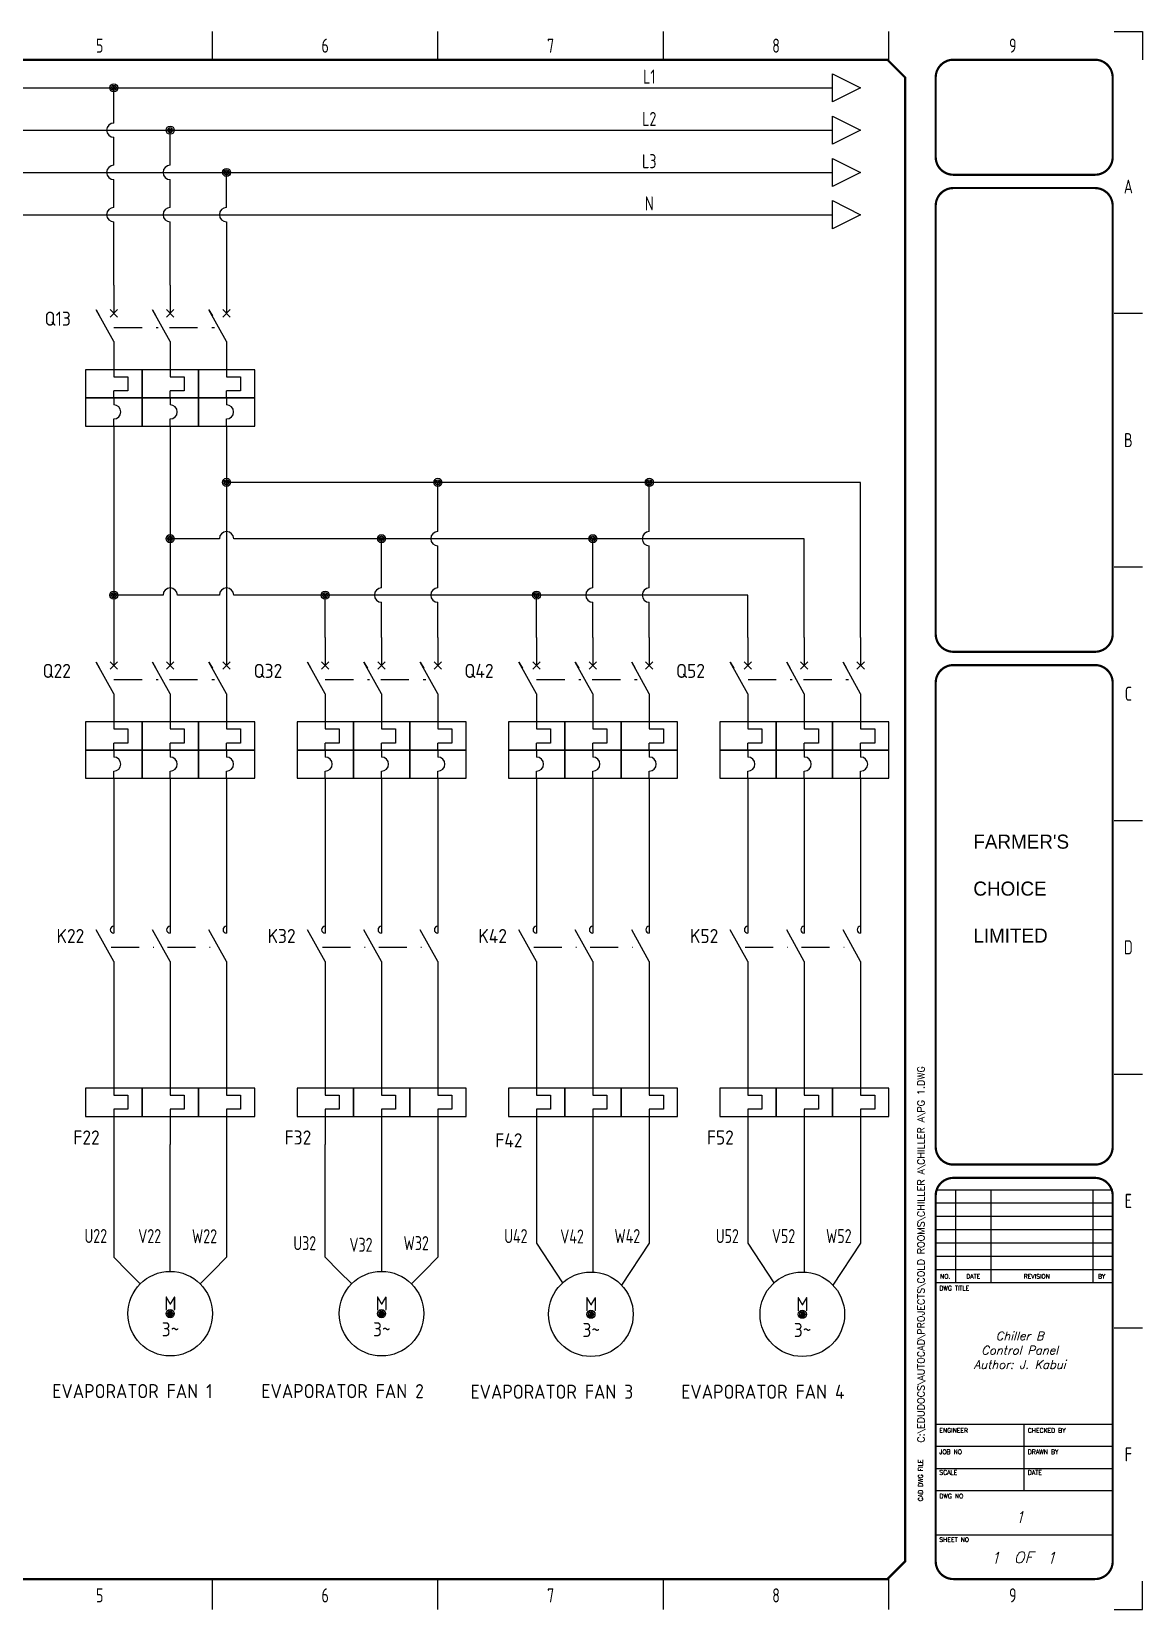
# Model space of a CAD drawing. Extents: x 5 to 415, y 5 to 285.
# Drawn here: x 217.9 to 415, y 5 to 285 of the extents above; entities that cross this region are included whole.
import ezdxf
from ezdxf.enums import TextEntityAlignment as Align

# ---------------------------------------------------------------- set-up
doc = ezdxf.new("R2010")
doc.units = 0
doc.header["$LTSCALE"] = 10
doc.linetypes.add('DASHED', pattern=[0.75, 0.5, -0.25])
for name, color, linetype in [('LINK', 252, 'DASHED'), ('MISC', 4, 'Continuous'), ('SYMS', 7, 'Continuous'), ('TAGS', 4, 'Continuous'), ('TITLE', 7, 'Continuous'), ('Title blocks', 7, 'Continuous'), ('WIRECOPY', 70, 'Continuous'), ('WIREFIXED', 4, 'Continuous'), ('WIRES', 7, 'Continuous')]:
    doc.layers.add(name, color=color, linetype=linetype)
doc.styles.add('ISO8', font='ISO8.shx', dxfattribs={"width": 0.8})
doc.styles.add('ITALIC', font='ITALIC')
doc.styles.add('SIMPLEX', font='simplex')
doc.styles.add('WD_IEC', font='ISOCP2.shx', dxfattribs={"width": 0.9, "height": 4})

# ---------------------------------------------------------------- blocks, each defined once
blk = doc.blocks.new('Title_blocks_A3')
at = {"layer": 'TITLE'}
for p, q in [((372.89, 276.86), (372.89, 259.33)), ((378.32, 79.49), (409.72, 79.49)), ((381.85, 79.49), (381.85, 63)), ((388.13, 79.49), (388.13, 63)), ((406.19, 79.49), (406.19, 63)), ((378.32, 77.13), (409.72, 77.13)), ((378.32, 74.78), (409.72, 74.78)), ((378.32, 72.42), (409.72, 72.42)), ((378.32, 70.06), (409.72, 70.06)), ((378.32, 67.71), (409.72, 67.71)), ((378.32, 65.35), (409.72, 65.35)), ((378.32, 63), (409.72, 63)), ((372.89, 13.53), (372.89, 37.81)), ((378.32, 37.87), (409.72, 37.87)), ((394.02, 26.1), (394.02, 37.87)), ((378.32, 33.95), (409.72, 33.95)), ((378.32, 30.02), (409.72, 30.02)), ((378.32, 26.1), (409.72, 26.1)), ((378.32, 18.24), (409.72, 18.24))]:
    blk.add_line(p, q, dxfattribs=at)
at = {"layer": 'TITLE', "const_width": 0.392}
blk.add_lwpolyline([(372.89, 13.53), (372.89, 276.86), (369.75, 280), (12.53, 280), (9.39, 276.86), (9.39, 13.53), (12.53, 10.39), (369.75, 10.39)], close=True, dxfattribs=at)
for points in [[(381.46, 280, 0.414214), (378.32, 276.86, 0.414214)], [(409.72, 276.86, 0.414214), (406.58, 280, 0.414214)], [(378.32, 262.73, 0.414214), (381.46, 259.59, 0.414214)], [(406.58, 259.59, 0.414214), (409.72, 262.73, 0.414214)], [(381.46, 257.23, 0.414214), (378.32, 254.09, 0.414214)], [(409.72, 254.09, 0.414214), (406.58, 257.23, 0.414214)], [(378.32, 178.08, 0.414214), (381.46, 174.94, 0.414214)], [(406.58, 174.94, 0.414214), (409.72, 178.08, 0.414214)], [(381.46, 172.58, 0.414214), (378.32, 169.44, 0.414214)], [(409.72, 169.44, 0.414214), (406.58, 172.58, 0.414214)], [(378.32, 87.08, 0.414214), (381.46, 83.94, 0.414214)], [(406.58, 83.94, 0.414214), (409.72, 87.08, 0.414214)], [(381.46, 81.58, 0.414214), (378.32, 78.44, 0.414214)], [(409.72, 78.44, 0.414214), (406.58, 81.58, 0.414214)], [(378.32, 13.53, 0.414214), (381.46, 10.39, 0.414214)], [(406.58, 10.39, 0.414214), (409.72, 13.53, 0.414214)]]:
    blk.add_lwpolyline(points, format="xyb", dxfattribs=at)
for points in [[(406.58, 280), (381.46, 280)], [(378.32, 276.86), (378.32, 262.73)], [(409.72, 276.86), (409.72, 262.73)], [(406.58, 259.59), (381.46, 259.59)], [(406.58, 257.23), (381.46, 257.23)], [(378.32, 254.09), (378.32, 178.08)], [(409.72, 254.09), (409.72, 178.08)], [(381.46, 174.94), (406.58, 174.94)], [(381.46, 172.58), (406.58, 172.58)], [(381.46, 83.94), (406.58, 83.94)], [(381.46, 81.58), (406.58, 81.58)], [(378.32, 78.44), (378.32, 13.53)], [(409.72, 78.44), (409.72, 13.53)], [(381.46, 10.39), (406.58, 10.39)]]:
    blk.add_lwpolyline(points, dxfattribs=at)
at = {"layer": 'TITLE', "color": 7, "const_width": 0.392}
for points in [[(378.32, 169.44), (378.32, 87.08)], [(409.72, 169.44), (409.72, 87.08)]]:
    blk.add_lwpolyline(points, dxfattribs=at)
at = {"layer": 'Title blocks', "color": 7}
for p, q in [((250, 280), (250, 285)), ((290, 280), (290, 285)), ((330, 280), (330, 285)), ((370, 280), (370, 285)), ((410, 235), (415, 235)), ((410, 190), (415, 190)), ((410, 100), (415, 100)), ((410, 55), (415, 55)), ((250, 5), (250, 10.39)), ((290, 5), (290, 10.39)), ((330, 5), (330, 10.39)), ((370, 5), (370, 10.64))]:
    blk.add_line(p, q, dxfattribs=at)
at = {"layer": 'Title blocks', "color": 2}
blk.add_line((410, 145), (415, 145), dxfattribs=at)
at = {"layer": 'Title blocks'}
for points in [[(410, 285), (415, 285), (415, 280)], [(410, 5), (415, 5), (415, 10)]]:
    blk.add_lwpolyline(points, dxfattribs=at)
at = {"insert": (385, 142.5), "char_height": 2.5, "attachment_point": 1}
blk.add_mtext_dynamic_manual_height_columns("FARMER'S \\P\\PCHOICE\\P\\PLIMITED", width=20.5083, gutter_width=12.5, heights=[0], dxfattribs=at)
at = {"layer": 'TITLE', "color": 1}
for s, height, style, p in [('NO.', 0.785, 'SIMPLEX', (380.02, 64.11)), ('DATE', 0.785, 'SIMPLEX', (384.99, 64.11)), ('REVISION', 0.785, 'SIMPLEX', (396.24, 64.11)), ('BY', 0.785, 'SIMPLEX', (407.76, 64.11)), ('OF', 2, 'ITALIC', (393.89, 14.25))]:
    blk.add_text(s, height=height, dxfattribs=dict(at, style=style)).set_placement(p, align=Align.MIDDLE)
at = {"layer": 'TITLE', "color": 1, "style": 'SIMPLEX'}
for s, p in [('DWG TITLE', (378.97, 61.62)), ('ENGINEER', (378.97, 36.37)), ('CHECKED BY', (394.67, 36.37)), ('JOB NO', (378.97, 32.57)), ('DRAWN BY', (394.67, 32.57)), ('SCALE', (378.97, 28.91)), ('DATE', (394.67, 28.91)), ('DWG NO', (378.97, 24.72)), ('SHEET NO', (378.97, 17))]:
    blk.add_text(s, height=0.785, dxfattribs=at).set_placement(p)
blk.add_text('CAD DWG FILE', height=0.7852, rotation=90, dxfattribs=at).set_placement((376.02, 24.2))
at = {"layer": 'TITLE', "color": 1, "style": 'ITALIC'}
for tag, height, p in [('TITLE#1', 1.5, (393.23, 52.79)), ('TITLE#2', 1.5, (393.23, 50.25)), ('TITLE#3', 1.5, (393.23, 47.71)), ('TITLE#4', 1.5, (393.23, 45.16)), ('DWG#', 2, (393.23, 20.38))]:
    blk.add_attdef(tag, text='', height=height, dxfattribs=at).set_placement(p, align=Align.CENTER)
at = {"layer": 'TITLE', "color": 1, "style": 'SIMPLEX'}
blk.add_attdef('CAD#', (376.32, 34.6), '', height=1.25, rotation=90, dxfattribs=at)
at = {"layer": 'TITLE', "color": 1}
for tag, p, height, style in [('ENGINEER', (381.68, 34.6), 1.25, 'ITALIC'), ('CHKDBY', (396.6, 34.6), 1.25, 'ITALIC'), ('JOB#', (384.53, 30.65), 1.25, 'SIMPLEX'), ('DRAWNBY', (397.48, 30.65), 1.25, 'ITALIC'), ('SCALE', (383.14, 26.88), 1.25, 'SIMPLEX'), ('DATE', (396.4, 26.88), 1.25, 'SIMPLEX'), ('SHTS', (397.95, 13.15), 2, 'ITALIC')]:
    blk.add_attdef(tag, p, '', height=height, dxfattribs=dict(at, style=style))
at = {"layer": 'TITLE', "color": 1, "style": 'ITALIC'}
blk.add_attdef('SH#', text='', height=2, dxfattribs=at).set_placement((389.77, 13.15), align=Align.RIGHT)
at = {"layer": 'TITLE', "color": 7, "flags": 9}
blk.add_attdef('WD_TB', (381.46, 10.39), '', height=1.57, dxfattribs=at)
at = {"layer": 'Title blocks', "style": 'ISO8', "width": 0.8}
for s, p in [('5', (230, 282.5)), ('6', (270, 282.5)), ('7', (310, 282.5)), ('8', (350, 282.5)), ('9', (392, 282.5)), ('A', (412.5, 257.5)), ('B', (412.5, 212.5)), ('C', (412.5, 167.5)), ('D', (412.5, 122.5)), ('E', (412.5, 77.5)), ('F', (412.5, 32.5)), ('5', (230, 7.5)), ('6', (270, 7.5)), ('7', (310, 7.5)), ('8', (350, 7.5)), ('9', (392, 7.5))]:
    blk.add_text(s, height=2.5, dxfattribs=at).set_placement(p, align=Align.MIDDLE)
blk = doc.blocks.new('WD_WNH')
at = {"linetype": 'Continuous', "style": 'WD_IEC', "width": 0.8}
blk.add_attdef('WIRENO', text='', height=2.5, dxfattribs=at).set_placement((0, 0.75), align=Align.CENTER)
at = {"style": 'WD_IEC', "flags": 1}
for tag, p in [('W08USER', (0, 0.375)), ('W04USER', (0, 0.875)), ('W05USER', (0, 0.75)), ('W09USER', (0, 0.25)), ('W03USER', (0, 1)), ('W06USER', (0, 0.625)), ('W07USER', (0, 0.5)), ('W02USER', (0, 1.125)), ('W01USER', (0, 1.25)), ('W10USER', (0, 0.125))]:
    blk.add_attdef(tag, text='', height=0.08, dxfattribs=at).set_placement(p, align=Align.CENTER)
blk = doc.blocks.new('WD_WCH')
at = {"linetype": 'Continuous', "style": 'WD_IEC', "width": 0.8}
blk.add_attdef('WIRECOPY', text='', height=2.5, dxfattribs=at).set_placement((0, 0.75), align=Align.CENTER)
blk = doc.blocks.new('VMS21P')
for p, q in [((0, 7.5), (0, 2.5)), ((0, -2.5), (-3.12, 3.12)), ((0, -2.5), (0, -7.5))]:
    blk.add_line(p, q)
blk.add_arc((0, 3.12), 0.625, 90, 270)
at = {"style": 'WD_IEC'}
for tag, p in [('INST', (-5.25, 6.75)), ('LOC', (-5.25, 3.75)), ('TAG2', (-5.25, 0.75)), ('XREF', (-5.25, -3.75)), ('DESC1', (-5.25, -6.75)), ('DESC2', (-5.25, -9.75)), ('DESC3', (-5.25, -12.75))]:
    blk.add_attdef(tag, text='', height=2.5, dxfattribs=at).set_placement(p, align=Align.RIGHT)
blk.add_attdef('TERM01', text='', height=2, rotation=90, dxfattribs=at).set_placement((-1, 7.5), align=Align.RIGHT)
at = {"style": 'WD_IEC', "flags": 1}
for tag, p, height in [('X2TERM01', (0, 7.5), 0.32), ('X4LINK', (-2.91, 0), 0.32), ('X1LINK', (-0.5, 0), 0.32), ('CONTACT', (4, -3.5), 1), ('FAMILY', (4, -5), 1), ('X8TERM02', (0, -7.5), 0.32)]:
    blk.add_attdef(tag, p, '', height=height, dxfattribs=at)
at = {"style": 'WD_IEC'}
blk.add_attdef('TERM02', (-1, -7.5), '', height=2, rotation=90, dxfattribs=at)
blk = doc.blocks.new('VMO1M11')
blk.add_circle((0, 0), 7.5)
at = {"style": 'WD_IEC'}
for tag, p in [('TERM03', (-0.61, 7.61)), ('TERM04', (-6.53, -6.84)), ('TERM05', (8.5, -7.14))]:
    blk.add_attdef(tag, p, '', height=2, rotation=90, dxfattribs=at)
for tag, p in [('INST', (-13.29, 9.84)), ('LOC', (-13.29, 6.84)), ('TAG1', (-13.29, 3.84)), ('RATING1', (-13.29, -0.21)), ('DESC1', (-13.29, -7.51)), ('DESC2', (-13.29, -10.51)), ('DESC3', (-13.29, -13.51))]:
    blk.add_attdef(tag, text='', height=2.5, dxfattribs=at).set_placement(p, align=Align.RIGHT)
for tag, p in [('TERM01', (-6.5, 6.69)), ('TERM02', (8.52, 7.1)), ('TERM06', (-0.25, -8.24))]:
    blk.add_attdef(tag, text='', height=2, rotation=90, dxfattribs=at).set_placement(p, align=Align.RIGHT)
at = {"style": 'WD_IEC', "flags": 1}
for tag, p, height in [('X0TERM01', (-4.35, 6.11), 0.32), ('X2TERM03', (0, 7.5), 0.32), ('X0TERM02', (4.36, 6.11), 0.32), ('X4LINK', (-7.55, -0.02), 0.32), ('X1LINK', (7.45, -0.02), 0.32), ('MFG', (10.74, -2.06), 1.5), ('CAT', (10.74, -4.56), 1.5), ('ASSYCODE', (10.85, -6.37), 1), ('X0TERM04', (-4.35, -6.11), 0.32), ('X8TERM06', (0, -7.5), 0.32), ('X0TERM05', (4.36, -6.11), 0.32), ('FAMILY', (10.85, -7.87), 1), ('CATDESC', (10.85, -9.37), 1)]:
    blk.add_attdef(tag, p, '', height=height, dxfattribs=at)
at = {"style": 'WD_IEC'}
for tag, p in [('M', (0.03, 0.56)), ('3~', (0.06, -4.04))]:
    blk.add_attdef(tag, text='', height=2.5, dxfattribs=at).set_placement(p, align=Align.CENTER)
at = {"lineweight": 15, "style": 'WD_IEC'}
blk.add_attdef('XREF', text='', height=2.5, dxfattribs=at).set_placement((-13.29, -4.51), align=Align.RIGHT)
at = {"style": 'WD_IEC', "width": 0.9}
blk.add_attdef('WDTAGALT', text='', height=2.5, dxfattribs=at).set_placement((-13.29, -16.51), align=Align.RIGHT)
blk = doc.blocks.new('WDDOT')
for radius in [0.72, 0.449, 0.223]:
    blk.add_circle((0, 0), radius)
blk = doc.blocks.new('VOL1')
for p, q in [((0, 7.5), (0, 1.25)), ((-5, 2.5), (-5, -2.5)), ((5, 2.5), (-5, 2.5)), ((0, 1.25), (2.5, 1.25)), ((2.5, 1.25), (2.5, -1.25)), ((5, -2.5), (5, 2.5)), ((-5, -2.5), (5, -2.5)), ((0, -1.25), (0, -7.5)), ((2.5, -1.25), (0, -1.25))]:
    blk.add_line(p, q)
at = {"style": 'WD_IEC'}
for tag, p in [('INST', (-6.5, 9)), ('LOC', (-6.5, 5.5)), ('TAG1', (-6.5, 2)), ('RATING1', (-6.5, -2.5)), ('XREF', (-6.5, -6.5)), ('DESC1', (-6.5, -10.35)), ('DESC2', (-6.5, -13.85)), ('DESC3', (-6.5, -17.35))]:
    blk.add_attdef(tag, text='', height=2.5, dxfattribs=at).set_placement(p, align=Align.RIGHT)
blk.add_attdef('TERM01', text='', height=2, rotation=90, dxfattribs=at).set_placement((-1, 7.5), align=Align.RIGHT)
at = {"style": 'WD_IEC', "flags": 1}
for tag, p, height in [('X2TERM01', (0, 7.5), 0.32), ('MFG', (2.75, 6.5), 1.5), ('CAT', (2.75, 4), 1.5), ('X4LINK', (-5, 0), 0.32), ('X1LINK', (5, 0), 0.32), ('ASSYCODE', (1, -4), 1), ('FAMILY', (1, -5.5), 1), ('X8TERM02', (0, -7.5), 0.32), ('CATDESC', (1, -7), 1)]:
    blk.add_attdef(tag, p, '', height=height, dxfattribs=at)
at = {"style": 'WD_IEC'}
blk.add_attdef('TERM02', (-1, -7.5), '', height=2, rotation=90, dxfattribs=at)
blk = doc.blocks.new('VOL2')
for p, q in [((0, 7.5), (0, 1.25)), ((-5, 2.5), (-5, -2.5)), ((5, 2.5), (-5, 2.5)), ((0, 1.25), (2.5, 1.25)), ((2.5, 1.25), (2.5, -1.25)), ((5, -2.5), (5, 2.5)), ((-5, -2.5), (5, -2.5)), ((0, -1.25), (0, -7.5)), ((2.5, -1.25), (0, -1.25))]:
    blk.add_line(p, q)
at = {"style": 'WD_IEC'}
for tag, p in [('INST', (-6.5, 9)), ('LOC', (-6.5, 5.5)), ('TAG2', (-6.5, 2)), ('RATING1', (-6.5, -2.5)), ('XREF', (-6.5, -6.5)), ('DESC1', (-6.5, -10.35)), ('DESC2', (-6.5, -13.85)), ('DESC3', (-6.5, -17.35))]:
    blk.add_attdef(tag, text='', height=2.5, dxfattribs=at).set_placement(p, align=Align.RIGHT)
blk.add_attdef('TERM01', text='', height=2, rotation=90, dxfattribs=at).set_placement((-1, 7.5), align=Align.RIGHT)
at = {"style": 'WD_IEC', "flags": 1}
for tag, p, height in [('X2TERM01', (0, 7.5), 0.32), ('X4LINK', (-5, 0), 0.32), ('X1LINK', (5, 0), 0.32), ('FAMILY', (1, -5.5), 1), ('X8TERM02', (0, -7.5), 0.32)]:
    blk.add_attdef(tag, p, '', height=height, dxfattribs=at)
at = {"style": 'WD_IEC'}
blk.add_attdef('TERM02', (-1, -7.5), '', height=2, rotation=90, dxfattribs=at)
blk = doc.blocks.new('VCB11Q9')
for p, q in [((0, 7.5), (0, 2.5)), ((0, -2.5), (-3.12, 3.12)), ((-3.12, 3.12), (-2.52, 2.03)), ((-0.66, 1.84), (0.66, 3.16)), ((-0.66, 3.16), (0.66, 1.84)), ((0, -2.5), (0, -7.5)), ((0, -7.5), (0, -8.75)), ((0, -8.75), (2.5, -8.75)), ((2.5, -8.75), (2.5, -11.25)), ((0, -12.5), (0, -11.25)), ((2.5, -11.25), (0, -11.25)), ((0, -12.5), (0, -13.75)), ((0, -17.5), (0, -16.25)), ((0, -17.5), (0, -22.5))]:
    blk.add_line(p, q)
for points in [[(-5, -7.5), (-5, -12.5), (5, -12.5), (5, -7.5)], [(-5, -12.5), (-5, -17.5), (5, -17.5), (5, -12.5)]]:
    blk.add_lwpolyline(points, close=True)
blk.add_arc((0, -15), 1.25, 270, 90)
at = {"style": 'WD_IEC'}
for tag, p in [('INST', (-7.62, 6.3)), ('LOC', (-7.62, 3.3)), ('TAG1', (-7.62, 0.3)), ('RATING1', (-7.62, -2.7)), ('DESC1', (-7.62, -15.05)), ('DESC2', (-7.62, -18.05)), ('DESC3', (-7.62, -21.05))]:
    blk.add_attdef(tag, text='', height=2.5, dxfattribs=at).set_placement(p, align=Align.RIGHT)
blk.add_attdef('TERM01', text='', height=2, rotation=90, dxfattribs=at).set_placement((-1, 7.5), align=Align.RIGHT)
at = {"style": 'WD_IEC', "flags": 1}
for tag, p, height in [('X2TERM01', (0, 7.5), 0.32), ('X4LINK', (-2.15, 0), 0.32), ('X1LINK', (0.02, 0), 0.32), ('CONTACT', (-5.15, -7.55), 1), ('COMMON', (-3.9, -8.8), 1), ('ASSYCODE', (0.69, -18.77), 1), ('FAMILY', (0.69, -20.27), 1), ('X8TERM02', (0, -22.5), 0.32), ('CATDESC', (0.69, -21.77), 1)]:
    blk.add_attdef(tag, p, '', height=height, dxfattribs=at)
at = {"style": 'WD_IEC', "flags": 9}
for tag, p in [('MFG', (7.81, 5.44)), ('CAT', (7.81, 2.94))]:
    blk.add_attdef(tag, text='', height=1.5, dxfattribs=at).set_placement(p, align=Align.RIGHT)
at = {"lineweight": 15, "style": 'WD_IEC'}
blk.add_attdef('XREF', text='', height=2.5, dxfattribs=at).set_placement((-7.62, -12.05), align=Align.RIGHT)
at = {"style": 'WD_IEC'}
blk.add_attdef('TERM02', (-1, -22.5), '', height=2, rotation=90, dxfattribs=at)
blk = doc.blocks.new('VCB21Q9')
for p, q in [((0, 7.5), (0, 2.5)), ((0, -2.5), (-3.12, 3.12)), ((-3.12, 3.12), (-2.52, 2.03)), ((-0.66, 1.84), (0.66, 3.16)), ((-0.66, 3.16), (0.66, 1.84)), ((0, -2.5), (0, -7.5)), ((0, -7.5), (0, -8.75)), ((0, -8.75), (2.5, -8.75)), ((2.5, -8.75), (2.5, -11.25)), ((0, -12.5), (0, -11.25)), ((2.5, -11.25), (0, -11.25)), ((0, -12.5), (0, -13.75)), ((0, -17.5), (0, -16.25)), ((0, -17.5), (0, -22.5))]:
    blk.add_line(p, q)
for points in [[(-5, -7.5), (-5, -12.5), (5, -12.5), (5, -7.5)], [(-5, -12.5), (-5, -17.5), (5, -17.5), (5, -12.5)]]:
    blk.add_lwpolyline(points, close=True)
blk.add_arc((0, -15), 1.25, 270, 90)
at = {"style": 'WD_IEC'}
for tag, p in [('INST', (-5.27, 9.9)), ('LOC', (-5.27, 6.9)), ('TAG2', (-5.27, 3.9)), ('DESC1', (-8.42, -12.55)), ('DESC2', (-8.42, -15.55)), ('DESC3', (-8.42, -18.55))]:
    blk.add_attdef(tag, text='', height=2.5, dxfattribs=at).set_placement(p, align=Align.RIGHT)
blk.add_attdef('TERM01', text='', height=2, rotation=90, dxfattribs=at).set_placement((-1, 7.5), align=Align.RIGHT)
at = {"style": 'WD_IEC', "flags": 1}
for tag, p, height in [('X2TERM01', (0, 7.5), 0.32), ('X4LINK', (-2.15, 0), 0.32), ('X1LINK', (-0.13, 0), 0.32), ('CONTACT', (-5.15, -7.55), 1), ('FAMILY', (0.69, -20.27), 1), ('X8TERM02', (0, -22.5), 0.32)]:
    blk.add_attdef(tag, p, '', height=height, dxfattribs=at)
at = {"lineweight": 15, "style": 'WD_IEC'}
blk.add_attdef('XREF', text='', height=2.5, dxfattribs=at).set_placement((-8.42, -6.55), align=Align.RIGHT)
at = {"style": 'WD_IEC', "flags": 1}
blk.add_attdef('RATING1', text='', height=2.5, dxfattribs=at).set_placement((-8.42, -9.55), align=Align.RIGHT)
at = {"style": 'WD_IEC'}
blk.add_attdef('TERM02', (-1, -22.5), '', height=2, rotation=90, dxfattribs=at)
blk = doc.blocks.new('WD_WNV')
at = {"linetype": 'Continuous', "style": 'WD_IEC', "width": 0.8}
blk.add_attdef('WIRENO', text='', height=2.5, dxfattribs=at).set_placement((-1.6, 0), align=Align.MIDDLE_RIGHT)
at = {"style": 'WD_IEC', "flags": 1}
for tag, p in [('W08USER', (-1, 0.375)), ('W04USER', (-1, 0.875)), ('W05USER', (-1, 0.75)), ('W09USER', (-1, 0.25)), ('W03USER', (-1, 1)), ('W06USER', (-1, 0.625)), ('W07USER', (-1, 0.5)), ('W02USER', (-1, 1.125)), ('W01USER', (-1, 1.25)), ('W10USER', (-1, 0.125))]:
    blk.add_attdef(tag, text='', height=0.08, dxfattribs=at).set_placement(p, align=Align.CENTER)

msp = doc.modelspace()

# ---------------------------------------------------------------- linework, layer by layer
for p, q in [((307.5, 70), (312.11, 62.93)), ((327.5, 70), (322.57, 62.56)), ((345, 70), (349.61, 62.93)), ((355, 70), (355, 64.87)), ((365, 70), (360.07, 62.56)), ((232.5, 67.5), (235, 64.99)), ((252.5, 67.5), (250, 64.99)), ((270, 67.5), (272.5, 64.99)), ((290, 67.5), (287.5, 64.99)), ((235, 64.99), (237.2, 62.79)), ((250, 64.99), (247.8, 62.79)), ((272.5, 64.99), (274.7, 62.79)), ((287.5, 64.99), (285.3, 62.79)), ((242.5, 57.49), (242.27, 58.17)), ((242.5, 57.49), (242.27, 56.81)), ((242.5, 57.49), (242.73, 58.17)), ((242.5, 57.49), (242.5, 56.77)), ((242.5, 57.49), (242.73, 56.81)), ((242.5, 57.49), (243.22, 57.49)), ((242.5, 57.49), (242.5, 56.77)), ((242.72, 57.49), (242.95, 57.49)), ((250, 57.49), (250, 57.49)), ((280, 57.49), (279.77, 58.17)), ((280, 57.49), (279.77, 56.81)), ((280, 57.49), (280.23, 58.17)), ((280, 57.49), (280, 56.77)), ((280, 57.49), (280.23, 56.81)), ((280, 57.49), (280.72, 57.49)), ((280, 57.49), (280, 56.77)), ((280.22, 57.49), (280.45, 57.49)), ((287.5, 57.49), (287.5, 57.49)), ((317.15, 57.38), (316.92, 58.06)), ((317.15, 57.38), (316.92, 56.69)), ((317.15, 57.38), (317.38, 58.06)), ((317.15, 57.38), (317.15, 56.66)), ((317.15, 57.38), (317.38, 56.69)), ((317.15, 57.38), (317.87, 57.38)), ((317.15, 57.38), (317.15, 56.66)), ((317.37, 57.38), (317.6, 57.38)), ((324.65, 57.38), (324.65, 57.37)), ((354.65, 57.38), (354.42, 58.06)), ((354.65, 57.38), (354.42, 56.69)), ((354.65, 57.38), (354.88, 58.06)), ((354.65, 57.38), (354.65, 56.66)), ((354.65, 57.38), (354.88, 56.69)), ((354.65, 57.38), (355.37, 57.38)), ((354.65, 57.38), (354.65, 56.66)), ((354.87, 57.38), (355.1, 57.38)), ((362.15, 57.38), (362.15, 57.37))]:
    msp.add_line(p, q)
for points in [[(360, 277.5), (365, 275), (360, 272.5)], [(360, 270), (365, 267.5), (360, 265)], [(360, 262.5), (365, 260), (360, 257.5)], [(360, 255), (365, 252.5), (360, 250)]]:
    msp.add_lwpolyline(points, close=True)
at = {"layer": 'LINK'}
for points in [[(232.52, 232.5), (240.35, 232.5)], [(242.37, 232.5), (250.35, 232.5)], [(232.52, 170), (240.35, 170)], [(242.37, 170), (250.35, 170)], [(270.02, 170), (277.85, 170)], [(279.87, 170), (287.85, 170)], [(307.52, 170), (315.35, 170)], [(317.37, 170), (325.35, 170)], [(345.02, 170), (352.85, 170)], [(354.87, 170), (362.85, 170)], [(232, 122.5), (239.59, 122.5)], [(242, 122.5), (249.59, 122.5)], [(269.5, 122.5), (277.09, 122.5)], [(279.5, 122.5), (287.09, 122.5)], [(307, 122.5), (314.59, 122.5)], [(317, 122.5), (324.59, 122.5)], [(344.5, 122.5), (352.09, 122.5)], [(354.5, 122.5), (362.09, 122.5)], [(237.5, 95), (237.5, 95)], [(247.5, 95), (247.5, 95)], [(275, 95), (275, 95)], [(285, 95), (285, 95)], [(312.5, 95), (312.5, 95)], [(322.5, 95), (322.5, 95)], [(350, 95), (350, 95)], [(360, 95), (360, 95)]]:
    msp.add_lwpolyline(points, dxfattribs=at)
at = {"layer": 'WIRES'}
for p, q in [((51.78, 275), (360, 275)), ((232.5, 268.77), (232.5, 275)), ((51.23, 267.5), (360, 267.5)), ((232.5, 261.27), (232.5, 266.23)), ((242.5, 261.27), (242.5, 267.5)), ((51.23, 260), (360, 260)), ((232.5, 253.77), (232.5, 258.73)), ((242.5, 253.77), (242.5, 258.73)), ((252.5, 253.77), (252.5, 260)), ((51.23, 252.5), (360, 252.5)), ((232.5, 240), (232.5, 251.23)), ((242.5, 240), (242.5, 251.23)), ((252.5, 251.23), (252.5, 240)), ((232.5, 210), (232.5, 177.5)), ((242.5, 210), (242.5, 177.5)), ((252.5, 210), (252.5, 177.5)), ((357.5, 205), (252.5, 205)), ((290, 196.27), (290, 205)), ((327.5, 196.27), (327.5, 205)), ((365, 205), (357.5, 205)), ((365, 177.5), (365, 205)), ((251.23, 195), (242.5, 195)), ((355, 195), (253.77, 195)), ((280, 186.27), (280, 195)), ((290, 186.27), (290, 193.73)), ((317.5, 186.27), (317.5, 195)), ((327.5, 186.27), (327.5, 193.73)), ((355, 177.5), (355, 195)), ((241.23, 185), (232.5, 185)), ((251.23, 185), (243.77, 185)), ((345, 185), (253.77, 185)), ((270, 177.5), (270, 185)), ((307.5, 177.5), (307.5, 185)), ((345, 177.5), (345, 185)), ((280, 177.5), (280, 183.73)), ((290, 177.5), (290, 183.73)), ((317.5, 177.5), (317.5, 183.73)), ((327.5, 177.5), (327.5, 183.73)), ((232.5, 147.5), (232.5, 130)), ((242.5, 147.5), (242.5, 130)), ((252.5, 147.5), (252.5, 130)), ((270, 147.5), (270, 130)), ((280, 147.5), (280, 130)), ((290, 147.5), (290, 130)), ((307.5, 147.5), (307.5, 130)), ((317.5, 147.5), (317.5, 130)), ((327.5, 147.5), (327.5, 130)), ((345, 147.5), (345, 130)), ((355, 147.5), (355, 130)), ((365, 147.5), (365, 130)), ((232.5, 115), (232.5, 102.5)), ((242.5, 115), (242.5, 102.5)), ((252.5, 115), (252.5, 102.5)), ((270, 115), (270, 102.5)), ((280, 115), (280, 102.5)), ((290, 115), (290, 102.5)), ((307.5, 115), (307.5, 102.5)), ((317.5, 115), (317.5, 102.5)), ((327.5, 115), (327.5, 102.5)), ((345, 115), (345, 102.5)), ((355, 115), (355, 102.5)), ((365, 115), (365, 102.5)), ((232.5, 87.5), (232.5, 67.5)), ((242.5, 64.99), (242.5, 87.5)), ((252.5, 87.5), (252.5, 67.5)), ((270, 67.5), (270, 87.5)), ((280, 87.5), (280, 64.99)), ((290, 87.5), (290, 67.5)), ((307.5, 87.5), (307.5, 70)), ((317.5, 87.5), (317.5, 64.88)), ((327.5, 87.5), (327.5, 70)), ((345, 87.5), (345, 70)), ((355, 87.5), (355, 70)), ((365, 87.5), (365, 70)), ((242.08, 56.91), (242.5, 57.49)), ((279.58, 56.91), (280, 57.49)), ((316.73, 56.79), (317.15, 57.38)), ((354.23, 56.79), (354.65, 57.38))]:
    msp.add_line(p, q, dxfattribs=at)
for centre, start, end in [((232.5, 267.5), 90, 270), ((232.5, 260), 90, 270), ((242.5, 260), 90, 270), ((232.5, 252.5), 90, 270), ((242.5, 252.5), 90, 270), ((252.5, 252.5), 90, 270), ((252.5, 195), 0, 180), ((290, 195), 90, 270), ((327.5, 195), 90, 270), ((242.5, 185), 0, 180), ((252.5, 185), 0, 180), ((280, 185), 90, 270), ((290, 185), 90, 270), ((317.5, 185), 90, 270), ((327.5, 185), 90, 270)]:
    msp.add_arc(centre, 1.27, start, end, dxfattribs=at)

# ---------------------------------------------------------------- block references
at = {"layer": 'SYMS'}
ref = msp.add_blockref('Title_blocks_A3', (0, 0), dxfattribs=at)
ref.add_attrib('TITLE#1', 'Chiller B', dxfattribs={"layer": 'TITLE', "color": 1, "height": 1.5, "style": 'ITALIC'}).set_placement((393.23, 52.79), align=Align.CENTER)
ref.add_attrib('CAD#', 'C:\\EDUDOCS\\AUTOCAD\\PROJECTS\\COLD ROOMS\\CHILLER A\\CHILLER A\\PG 1.DWG', (376.32, 34.6), dxfattribs={"layer": 'TITLE', "color": 1, "height": 1.25, "rotation": 90, "style": 'SIMPLEX'})
ref.add_attrib('SH#', '1', dxfattribs={"layer": 'TITLE', "color": 1, "height": 2, "style": 'ITALIC'}).set_placement((389.77, 13.15), align=Align.RIGHT)
ref.add_attrib('TITLE#2', 'Control Panel', dxfattribs={"layer": 'TITLE', "color": 1, "height": 1.5, "style": 'ITALIC'}).set_placement((393.23, 50.25), align=Align.CENTER)
ref.add_attrib('TITLE#3', 'Author: J. Kabui', dxfattribs={"layer": 'TITLE', "color": 1, "height": 1.5, "style": 'ITALIC'}).set_placement((393.23, 47.71), align=Align.CENTER)
ref.add_attrib('DWG#', '1', dxfattribs={"layer": 'TITLE', "color": 1, "height": 2, "style": 'ITALIC'}).set_placement((393.23, 20.38), align=Align.CENTER)
ref.add_attrib('SHTS', '1', (397.95, 13.15), dxfattribs={"layer": 'TITLE', "color": 1, "height": 2, "style": 'ITALIC'})
for name, p in [('WDDOT', (232.5, 275)), ('WDDOT', (242.5, 267.5)), ('WDDOT', (252.5, 260)), ('VCB21Q9', (242.5, 232.5)), ('VCB21Q9', (252.5, 232.5)), ('WDDOT', (252.5, 205)), ('WDDOT', (290, 205)), ('WDDOT', (327.5, 205)), ('WDDOT', (242.5, 195)), ('WDDOT', (280, 195)), ('WDDOT', (317.5, 195)), ('WDDOT', (232.5, 185)), ('WDDOT', (270, 185)), ('WDDOT', (307.5, 185)), ('VCB21Q9', (242.5, 170)), ('VCB21Q9', (252.5, 170)), ('VCB21Q9', (280, 170)), ('VCB21Q9', (290, 170)), ('VCB21Q9', (317.5, 170)), ('VCB21Q9', (327.5, 170)), ('VCB21Q9', (355, 170)), ('VCB21Q9', (365, 170)), ('VMS21P', (242.5, 122.5)), ('VMS21P', (252.5, 122.5)), ('VMS21P', (280, 122.5)), ('VMS21P', (290, 122.5)), ('VMS21P', (317.5, 122.5)), ('VMS21P', (327.5, 122.5)), ('VMS21P', (355, 122.5)), ('VMS21P', (365, 122.5)), ('VOL2', (242.5, 95)), ('VOL2', (252.5, 95)), ('VOL2', (280, 95)), ('VOL2', (290, 95)), ('VOL2', (317.5, 95)), ('VOL2', (327.5, 95)), ('VOL2', (355, 95)), ('VOL2', (365, 95)), ('WDDOT', (242.5, 57.49)), ('WDDOT', (280, 57.49)), ('WDDOT', (317.15, 57.38)), ('WDDOT', (354.65, 57.38))]:
    msp.add_blockref(name, p, dxfattribs=at)
ref = msp.add_blockref('VCB11Q9', (232.5, 232.5), dxfattribs=at)
ref.add_attrib('TAG1', 'Q13', dxfattribs={"layer": 'TAGS', "height": 2.5, "style": 'WD_IEC'}).set_placement((224.88, 232.8), align=Align.RIGHT)
ref = msp.add_blockref('VCB11Q9', (232.5, 170), dxfattribs=at)
ref.add_attrib('TAG1', 'Q22', dxfattribs={"layer": 'TAGS', "height": 2.5, "style": 'WD_IEC'}).set_placement((224.88, 170.3), align=Align.RIGHT)
ref = msp.add_blockref('VCB11Q9', (270, 170), dxfattribs=at)
ref.add_attrib('TAG1', 'Q32', dxfattribs={"layer": 'TAGS', "height": 2.5, "style": 'WD_IEC'}).set_placement((262.38, 170.3), align=Align.RIGHT)
ref = msp.add_blockref('VCB11Q9', (307.5, 170), dxfattribs=at)
ref.add_attrib('TAG1', 'Q42', dxfattribs={"layer": 'TAGS', "height": 2.5, "style": 'WD_IEC'}).set_placement((299.88, 170.3), align=Align.RIGHT)
ref = msp.add_blockref('VCB11Q9', (345, 170), dxfattribs=at)
ref.add_attrib('TAG1', 'Q52', dxfattribs={"layer": 'TAGS', "height": 2.5, "style": 'WD_IEC'}).set_placement((337.38, 170.3), align=Align.RIGHT)
ref = msp.add_blockref('VMS21P', (232.5, 122.5), dxfattribs=at)
ref.add_attrib('TAG2', 'K22', dxfattribs={"layer": 'TAGS', "height": 2.5, "style": 'WD_IEC'}).set_placement((227.25, 123.25), align=Align.RIGHT)
ref = msp.add_blockref('VMS21P', (270, 122.5), dxfattribs=at)
ref.add_attrib('TAG2', 'K32', dxfattribs={"layer": 'TAGS', "height": 2.5, "style": 'WD_IEC'}).set_placement((264.75, 123.25), align=Align.RIGHT)
ref = msp.add_blockref('VMS21P', (307.5, 122.5), dxfattribs=at)
ref.add_attrib('TAG2', 'K42', dxfattribs={"layer": 'TAGS', "height": 2.5, "style": 'WD_IEC'}).set_placement((302.25, 123.25), align=Align.RIGHT)
ref = msp.add_blockref('VMS21P', (345, 122.5), dxfattribs=at)
ref.add_attrib('TAG2', 'K52', dxfattribs={"layer": 'TAGS', "height": 2.5, "style": 'WD_IEC'}).set_placement((339.75, 123.25), align=Align.RIGHT)
ref = msp.add_blockref('VOL1', (232.5, 95), dxfattribs=at)
ref.add_attrib('TAG1', 'F22', dxfattribs={"layer": 'TAGS', "height": 2.5, "style": 'WD_IEC'}).set_placement((230, 87.5), align=Align.RIGHT)
ref = msp.add_blockref('VOL1', (270, 95), dxfattribs=at)
ref.add_attrib('TAG1', 'F32', dxfattribs={"layer": 'TAGS', "height": 2.5, "style": 'WD_IEC'}).set_placement((267.53, 87.5), align=Align.RIGHT)
ref = msp.add_blockref('VOL1', (307.5, 95), dxfattribs=at)
ref.add_attrib('TAG1', 'F42', dxfattribs={"layer": 'TAGS', "height": 2.5, "style": 'WD_IEC'}).set_placement((305, 87), align=Align.RIGHT)
ref = msp.add_blockref('VOL1', (345, 95), dxfattribs=at)
ref.add_attrib('TAG1', 'F52', dxfattribs={"layer": 'TAGS', "height": 2.5, "style": 'WD_IEC'}).set_placement((342.5, 87.5), align=Align.RIGHT)
ref = msp.add_blockref('VMO1M11', (242.5, 57.49), dxfattribs=at)
ref.add_attrib('M', 'M', dxfattribs={"layer": 'MISC', "height": 2.5, "style": 'WD_IEC'}).set_placement((242.53, 58.05), align=Align.CENTER)
ref.add_attrib('3~', '3~', dxfattribs={"layer": 'MISC', "height": 2.5, "style": 'WD_IEC'}).set_placement((242.56, 53.46), align=Align.CENTER)
ref.add_attrib('TAG1', 'EVAPORATOR FAN 1', dxfattribs={"layer": 'TAGS', "height": 2.5, "style": 'WD_IEC'}).set_placement((250, 42.49), align=Align.RIGHT)
ref = msp.add_blockref('VMO1M11', (280, 57.49), dxfattribs=at)
ref.add_attrib('M', 'M', dxfattribs={"layer": 'MISC', "height": 2.5, "style": 'WD_IEC'}).set_placement((280.03, 58.05), align=Align.CENTER)
ref.add_attrib('3~', '3~', dxfattribs={"layer": 'MISC', "height": 2.5, "style": 'WD_IEC'}).set_placement((280.06, 53.46), align=Align.CENTER)
ref.add_attrib('TAG1', 'EVAPORATOR FAN 2', dxfattribs={"layer": 'TAGS', "height": 2.5, "style": 'WD_IEC'}).set_placement((287.5, 42.49), align=Align.RIGHT)
ref = msp.add_blockref('VMO1M11', (317.15, 57.38), dxfattribs=at)
ref.add_attrib('M', 'M', dxfattribs={"layer": 'MISC', "height": 2.5, "style": 'WD_IEC'}).set_placement((317.18, 57.93), align=Align.CENTER)
ref.add_attrib('3~', '3~', dxfattribs={"layer": 'MISC', "height": 2.5, "style": 'WD_IEC'}).set_placement((317.21, 53.34), align=Align.CENTER)
ref.add_attrib('TAG1', 'EVAPORATOR FAN 3', dxfattribs={"layer": 'TAGS', "height": 2.5, "style": 'WD_IEC'}).set_placement((324.65, 42.38), align=Align.RIGHT)
ref = msp.add_blockref('VMO1M11', (354.65, 57.38), dxfattribs=at)
ref.add_attrib('M', 'M', dxfattribs={"layer": 'MISC', "height": 2.5, "style": 'WD_IEC'}).set_placement((354.68, 57.93), align=Align.CENTER)
ref.add_attrib('3~', '3~', dxfattribs={"layer": 'MISC', "height": 2.5, "style": 'WD_IEC'}).set_placement((354.71, 53.34), align=Align.CENTER)
ref.add_attrib('TAG1', 'EVAPORATOR FAN 4', dxfattribs={"layer": 'TAGS', "height": 2.5, "style": 'WD_IEC'}).set_placement((362.15, 42.38), align=Align.RIGHT)
at = {"layer": 'WIRECOPY'}
ref = msp.add_blockref('WD_WCH', (327.5, 252.5), dxfattribs=at)
ref.add_attrib('WIRECOPY', 'N', dxfattribs={"linetype": 'Continuous', "height": 2.5, "style": 'WD_IEC', "width": 0.8}).set_placement((327.5, 253.25), align=Align.CENTER)
at = {"layer": 'WIREFIXED'}
ref = msp.add_blockref('WD_WNH', (327.5, 275), dxfattribs=at)
ref.add_attrib('WIRENOF', 'L1', dxfattribs={"linetype": 'Continuous', "height": 2.5, "style": 'WD_IEC', "width": 0.8}).set_placement((327.5, 275.75), align=Align.CENTER)
ref = msp.add_blockref('WD_WNH', (327.5, 267.5), dxfattribs=at)
ref.add_attrib('WIRENOF', 'L2', dxfattribs={"linetype": 'Continuous', "height": 2.5, "style": 'WD_IEC', "width": 0.8}).set_placement((327.5, 268.25), align=Align.CENTER)
ref = msp.add_blockref('WD_WNH', (327.5, 260), dxfattribs=at)
ref.add_attrib('WIRENOF', 'L3', dxfattribs={"linetype": 'Continuous', "height": 2.5, "style": 'WD_IEC', "width": 0.8}).set_placement((327.5, 260.75), align=Align.CENTER)
ref = msp.add_blockref('WD_WNV', (232.91, 71.27), dxfattribs=at)
ref.add_attrib('WIRENOF', 'U22', dxfattribs={"linetype": 'Continuous', "height": 2.5, "style": 'WD_IEC', "width": 0.8}).set_placement((231.31, 71.27), align=Align.MIDDLE_RIGHT)
ref = msp.add_blockref('WD_WNV', (242.5, 71.25), dxfattribs=at)
ref.add_attrib('WIRENOF', 'V22', dxfattribs={"linetype": 'Continuous', "height": 2.5, "style": 'WD_IEC', "width": 0.8}).set_placement((240.9, 71.25), align=Align.MIDDLE_RIGHT)
ref = msp.add_blockref('WD_WNV', (252.42, 71.23), dxfattribs=at)
ref.add_attrib('WIRENOF', 'W22', dxfattribs={"linetype": 'Continuous', "height": 2.5, "style": 'WD_IEC', "width": 0.8}).set_placement((250.82, 71.23), align=Align.MIDDLE_RIGHT)
ref = msp.add_blockref('WD_WNV', (270, 70), dxfattribs=at)
ref.add_attrib('WIRENOF', 'U32', dxfattribs={"linetype": 'Continuous', "height": 2.5, "style": 'WD_IEC', "width": 0.8}).set_placement((268.4, 70), align=Align.MIDDLE_RIGHT)
ref = msp.add_blockref('WD_WNV', (280.01, 69.71), dxfattribs=at)
ref.add_attrib('WIRENOF', 'V32', dxfattribs={"linetype": 'Continuous', "height": 2.5, "style": 'WD_IEC', "width": 0.8}).set_placement((278.41, 69.71), align=Align.MIDDLE_RIGHT)
ref = msp.add_blockref('WD_WNV', (290, 70), dxfattribs=at)
ref.add_attrib('WIRENOF', 'W32', dxfattribs={"linetype": 'Continuous', "height": 2.5, "style": 'WD_IEC', "width": 0.8}).set_placement((288.4, 70), align=Align.MIDDLE_RIGHT)
ref = msp.add_blockref('WD_WNV', (307.5, 71.25), dxfattribs=at)
ref.add_attrib('WIRENOF', 'U42', dxfattribs={"linetype": 'Continuous', "height": 2.5, "style": 'WD_IEC', "width": 0.8}).set_placement((305.9, 71.25), align=Align.MIDDLE_RIGHT)
ref = msp.add_blockref('WD_WNV', (317.5, 71.19), dxfattribs=at)
ref.add_attrib('WIRENOF', 'V42', dxfattribs={"linetype": 'Continuous', "height": 2.5, "style": 'WD_IEC', "width": 0.8}).set_placement((315.9, 71.19), align=Align.MIDDLE_RIGHT)
ref = msp.add_blockref('WD_WNV', (327.5, 71.25), dxfattribs=at)
ref.add_attrib('WIRENOF', 'W42', dxfattribs={"linetype": 'Continuous', "height": 2.5, "style": 'WD_IEC', "width": 0.8}).set_placement((325.9, 71.25), align=Align.MIDDLE_RIGHT)
ref = msp.add_blockref('WD_WNV', (345, 71.25), dxfattribs=at)
ref.add_attrib('WIRENOF', 'U52', dxfattribs={"linetype": 'Continuous', "height": 2.5, "style": 'WD_IEC', "width": 0.8}).set_placement((343.4, 71.25), align=Align.MIDDLE_RIGHT)
ref = msp.add_blockref('WD_WNV', (355, 71.25), dxfattribs=at)
ref.add_attrib('WIRENOF', 'V52', dxfattribs={"linetype": 'Continuous', "height": 2.5, "style": 'WD_IEC', "width": 0.8}).set_placement((353.4, 71.25), align=Align.MIDDLE_RIGHT)
ref = msp.add_blockref('WD_WNV', (365, 71.25), dxfattribs=at)
ref.add_attrib('WIRENOF', 'W52', dxfattribs={"linetype": 'Continuous', "height": 2.5, "style": 'WD_IEC', "width": 0.8}).set_placement((363.4, 71.25), align=Align.MIDDLE_RIGHT)

doc.saveas('drawing.dxf')
